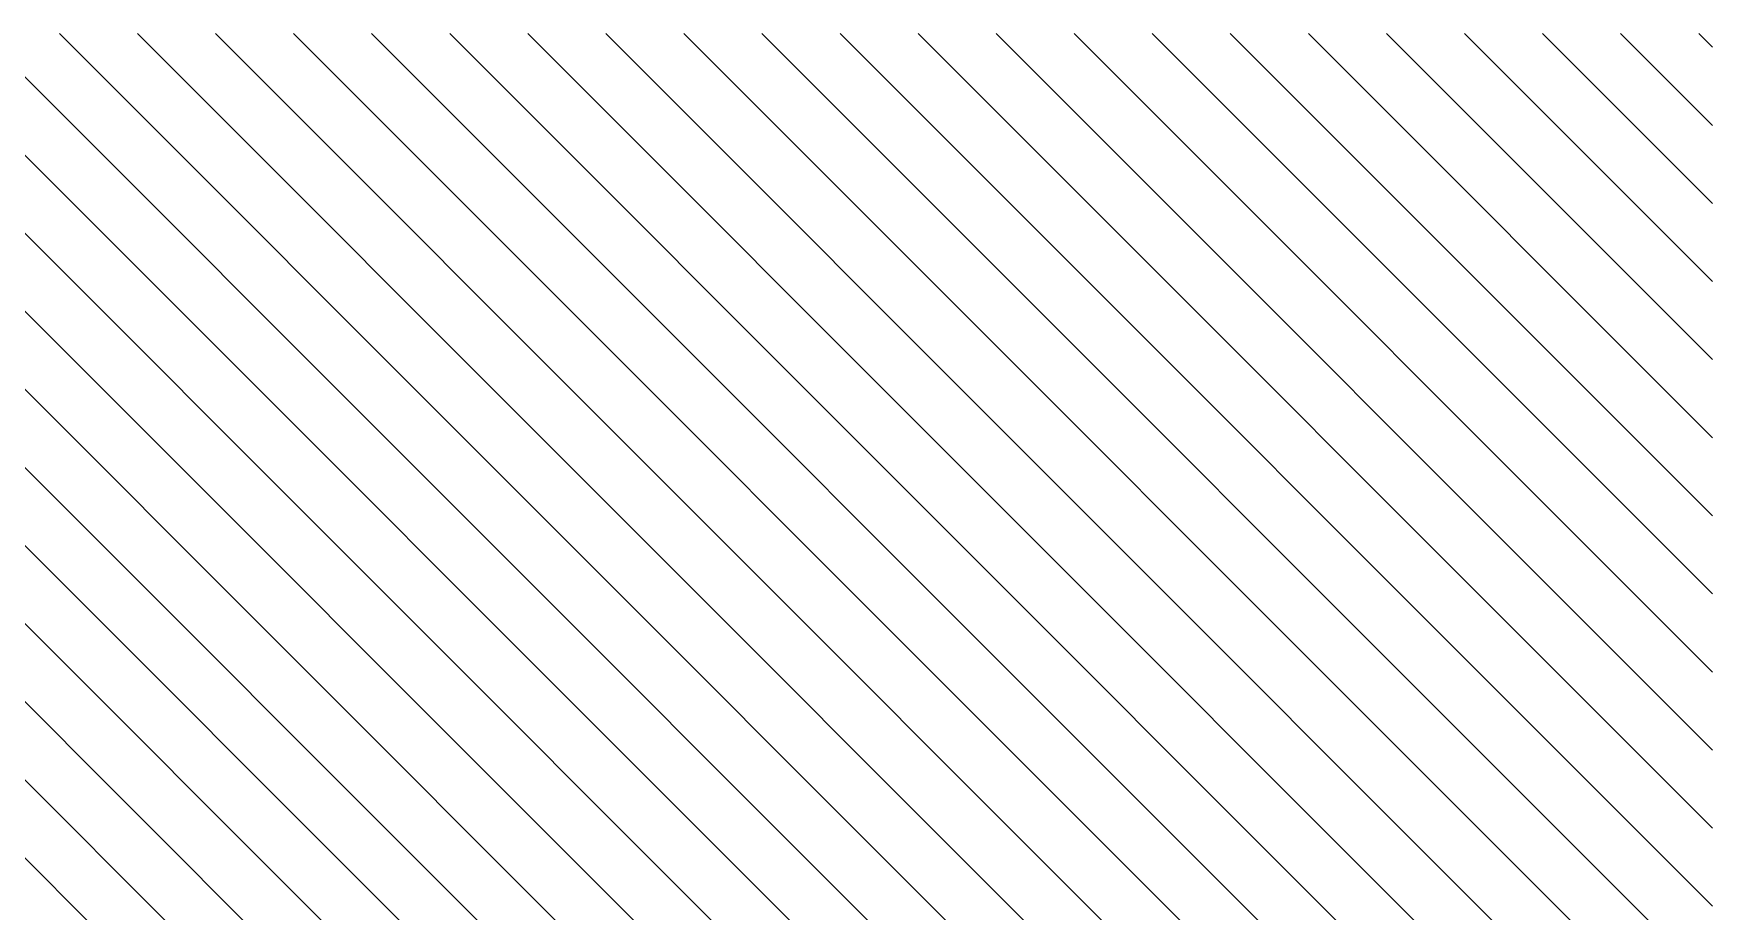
# Model space of a CAD drawing. Extents: x 386248 to 427517, y 4539405 to 4542296.
# Drawn here: x 415920 to 415996.1, y 4540817.9 to 4540857.6 of the extents above; entities that cross this region are included whole.
import ezdxf

# ---------------------------------------------------------------- set-up
doc = ezdxf.new("R2010")
doc.units = 0

msp = doc.modelspace()

# ---------------------------------------------------------------- linework, layer by layer
at = {"color": 0}
for p, q in [((415996.052, 4540779.238), (415917.649, 4540857.642)), ((415996.052, 4540782.774), (415921.184, 4540857.642)), ((415996.052, 4540786.309), (415924.72, 4540857.642)), ((415996.052, 4540789.845), (415928.255, 4540857.642)), ((415996.052, 4540793.38), (415931.791, 4540857.642)), ((415996.052, 4540796.916), (415935.327, 4540857.642)), ((415996.052, 4540800.451), (415938.862, 4540857.642)), ((415996.052, 4540803.987), (415942.398, 4540857.642)), ((415996.052, 4540807.523), (415945.933, 4540857.642)), ((415996.052, 4540811.058), (415949.469, 4540857.642)), ((415996.052, 4540814.594), (415953.004, 4540857.642)), ((415996.052, 4540818.129), (415956.54, 4540857.642)), ((415996.052, 4540821.665), (415960.075, 4540857.642)), ((415996.052, 4540825.2), (415963.611, 4540857.642)), ((415996.052, 4540828.736), (415967.146, 4540857.642)), ((415996.052, 4540832.271), (415970.682, 4540857.642)), ((415996.052, 4540835.807), (415974.217, 4540857.642)), ((415996.052, 4540839.342), (415977.753, 4540857.642)), ((415996.052, 4540842.878), (415981.288, 4540857.642)), ((415996.052, 4540846.413), (415984.824, 4540857.642)), ((415996.052, 4540849.949), (415988.36, 4540857.642)), ((415996.052, 4540853.484), (415991.895, 4540857.642)), ((415996.052, 4540857.02), (415995.431, 4540857.642)), ((415996.052, 4540775.703), (415916.877, 4540854.878)), ((415996.052, 4540772.167), (415916.877, 4540851.343)), ((415996.052, 4540768.632), (415916.877, 4540847.807)), ((415996.052, 4540765.096), (415916.877, 4540844.272)), ((415996.052, 4540761.561), (415916.877, 4540840.736)), ((415996.052, 4540758.025), (415916.877, 4540837.2)), ((415996.052, 4540754.489), (415916.877, 4540833.665)), ((415996.052, 4540750.954), (415916.877, 4540830.129)), ((415996.052, 4540747.418), (415916.877, 4540826.594)), ((415996.052, 4540743.883), (415916.877, 4540823.058))]:
    msp.add_line(p, q, dxfattribs=at)

doc.saveas('drawing.dxf')
